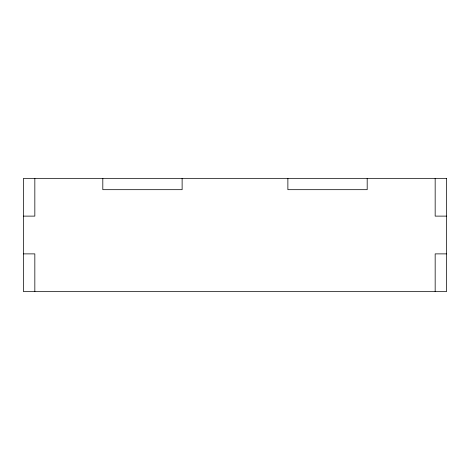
<?xml version="1.0" encoding="UTF-8"?>
<svg xmlns="http://www.w3.org/2000/svg" width="470" height="470" viewBox="0 0 470 470"><rect width="100%" height="100%" fill="white"/><g stroke="black" fill="none" stroke-linecap="round" stroke-linejoin="round"><path stroke-width="0.7" d="M23.5 216.118L34.833 216.118L34.833 178.347M446.5 216.118L435.167 216.118L435.167 178.347M23.5 253.882L34.833 253.882L34.833 291.653M446.5 253.882L435.167 253.882L435.167 291.653M367.188 178.347L367.188 189.68L287.875 189.68L287.875 178.347M182.125 178.347L182.125 189.68L102.812 189.68L102.812 178.347M446.5 178.347L23.5 178.347L23.5 291.653L446.5 291.653L446.5 178.347"/></g></svg>
